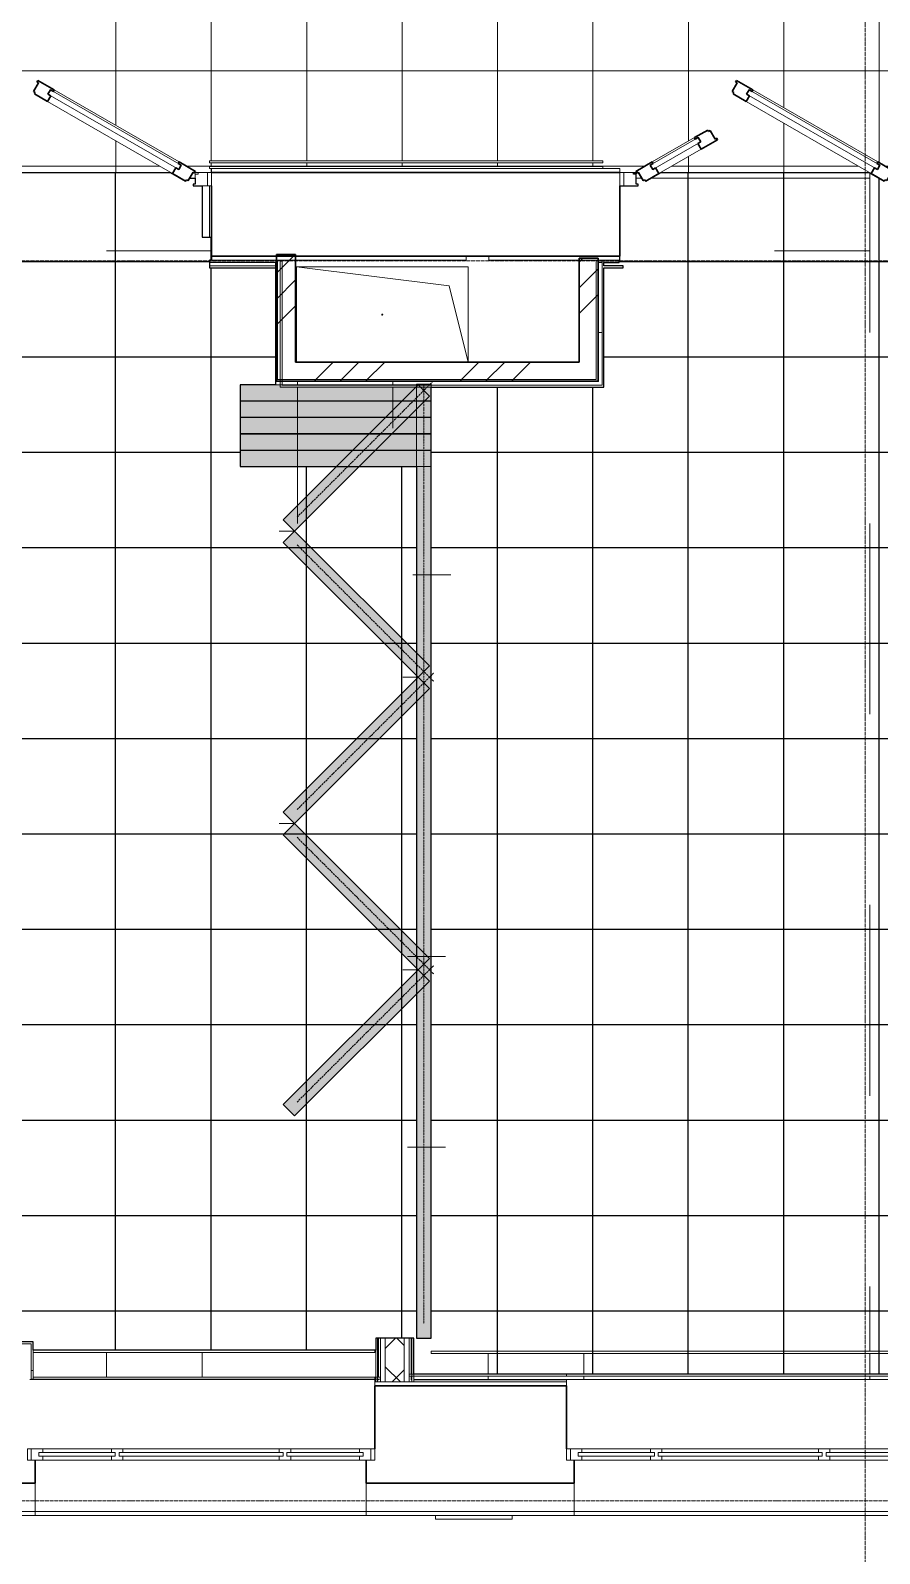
# Model space of a CAD drawing. Header units: millimetres. Extents: x -11798 to 72626, y -32713 to 44110.
# Drawn here: x 13675 to 18124, y 1519 to 9502 of the extents above; entities that cross this region are included whole.
import ezdxf

# ---------------------------------------------------------------- set-up
doc = ezdxf.new("R2010")
doc.units = ezdxf.units.MM
doc.linetypes.add('ADSK_Линия сетки', pattern=[25, 20, -2.5, 0, -2.5])
doc.linetypes.add('ADSK_Осевая', pattern=[14, 10, -2, 0, -2])
doc.layers.add('1_Сущ. кусты', color=7, linetype='Continuous')
for name, color, linetype, lineweight in [('_ Окна', 7, 'Continuous', 9), ('Двери', 7, 'Continuous', 9), ('Обобщенные модели', 7, 'Continuous', 18), ('Окна', 7, 'Continuous', 9), ('Оси', 7, 'Continuous', 9), ('Перекрытие', 7, 'Continuous', 18), ('Перекрытие штриховка', 7, 'Continuous', 18), ('Стены внутренние', 7, 'Continuous', 18), ('Стены наружные', 7, 'Continuous', 18), ('Стены несущие', 7, 'Continuous', 30), ('Стены отделка', 7, 'Continuous', 30), ('Стены штриховка', 7, 'Continuous', 9), ('Узлы', 7, 'Continuous', 18)]:
    doc.layers.add(name, color=color, linetype=linetype, lineweight=lineweight)
doc.layers.add('Линии', color=7, linetype='Continuous', lineweight=9, true_color=0x00a600)
pattern_1 = [(45, (0, 0), (-381.661, 381.661), []), (45, (134.94, 0), (0, 763.322), []), (45, (-134.94, 0), (0, 763.322), [])]

# ---------------------------------------------------------------- blocks, each defined once
blk = doc.blocks.new('Дверь-Alumark_двупольная с глухим окном_S70 - 1520х2200 алюм ост Д-11л-6129591-План полов 3-го этажа')
at = {"layer": 'Двери', "lineweight": 30}
for p, q in [((-20.7, 689.2), (-46.7, 644.2)), ((-46.7, 644.2), (-38, 639.2)), ((-38, 639.2), (-42.5, 631.4)), ((-24.8, 702), (-29.3, 694.2)), ((-29.3, 694.2), (-20.7, 689.2)), ((61.8, 652), (-24.8, 702)), ((28.7, 630.7), (41.7, 653.2)), ((41.7, 653.2), (57.3, 644.2)), ((57.3, 644.2), (61.8, 652)), ((-42.5, 631.4), (26.8, 591.4)), ((26.8, 591.4), (44.3, 621.7)), ((44.3, 621.7), (28.7, 630.7)), ((-175.5, 442), (-244.8, 402)), ((-240.3, 394.2), (-244.8, 402)), ((-224.7, 403.2), (-240.3, 394.2)), ((-211.7, 380.7), (-224.7, 403.2)), ((-171, 434.2), (-175.5, 442)), ((-162.3, 439.2), (-171, 434.2)), ((-136.3, 394.2), (-162.3, 439.2)), ((-227.3, 371.7), (-211.7, 380.7)), ((-209.8, 341.4), (-227.3, 371.7)), ((-209.8, 341.4), (-123.2, 391.4)), ((-127.7, 399.2), (-136.3, 394.2)), ((-123.2, 391.4), (-127.7, 399.2)), ((-465.6, 274.5), (-552.2, 224.5)), ((-476.7, 257.7), (-461.1, 266.7)), ((-463.7, 235.2), (-476.7, 257.7)), ((-461.1, 266.7), (-465.6, 274.5)), ((-448.1, 244.2), (-463.7, 235.2)), ((-430.6, 213.9), (-448.1, 244.2)), ((680.6, 213.9), (698.1, 244.2)), ((698.1, 244.2), (713.7, 235.2)), ((711.1, 266.7), (715.6, 274.5)), ((726.7, 257.7), (711.1, 266.7)), ((713.7, 235.2), (726.7, 257.7)), ((802.2, 224.5), (715.6, 274.5)), ((-552.2, 224.5), (-547.7, 216.7)), ((-547.7, 216.7), (-539, 221.7)), ((-539, 221.7), (-513, 176.7)), ((-513, 176.7), (-504.4, 181.7)), ((-504.4, 181.7), (-499.9, 173.9)), ((-499.9, 173.9), (-430.6, 213.9)), ((680.6, 213.9), (749.9, 173.9)), ((749.9, 173.9), (754.4, 181.7)), ((754.4, 181.7), (763, 176.7)), ((763, 176.7), (789, 221.7)), ((789, 221.7), (797.7, 216.7)), ((797.7, 216.7), (802.2, 224.5))]:
    blk.add_line(p, q, dxfattribs=at)
at = {"layer": 'Двери'}
for p, q in [((28.7, 630.7), (41.7, 653.2)), ((41.7, 653.2), (726.7, 257.7)), ((715.6, 274.5), (61.8, 652)), ((26.8, 591.4), (680.6, 213.9)), ((713.7, 235.2), (28.7, 630.7)), ((-224.7, 403.2), (-476.7, 257.7)), ((-244.8, 402), (-465.6, 274.5)), ((-211.7, 380.7), (-224.7, 403.2)), ((-463.7, 235.2), (-211.7, 380.7)), ((-430.6, 213.9), (-209.8, 341.4)), ((-476.7, 257.7), (-463.7, 235.2)), ((726.7, 257.7), (713.7, 235.2)), ((-635, 220), (-635, 150)), ((-615, 220), (-635, 220)), ((-615, 150), (-615, 220)), ((-565, 220), (-615, 220)), ((-615, 220), (-615, 150)), ((-565, 211), (-565, 220)), ((-550, 211), (-565, 211)), ((-550, 159), (-550, 211)), ((815, 211), (800, 211)), ((800, 211), (800, 159)), ((815, 220), (815, 211)), ((865, 220), (815, 220)), ((885, 220), (865, 220)), ((865, 220), (865, 150)), ((865, 150), (865, 220)), ((885, 150), (885, 220)), ((-635, 150), (-615, 150)), ((-615, 150), (-540, 150)), ((-540, 159), (-550, 159)), ((-540, 150), (-540, 159)), ((800, 159), (790, 159)), ((790, 159), (790, 150)), ((790, 150), (865, 150)), ((865, 150), (885, 150))]:
    blk.add_line(p, q, dxfattribs=at)
blk = doc.blocks.new('Дверь-Alumark_двупольная с глухим окном_S70 - 1520х2200 алюм ост Д-11л-V6-План полов 3-го этажа')
at = {"layer": 'Двери', "lineweight": 30}
for p, q in [((-20.7, 689.2), (-46.7, 644.2)), ((-46.7, 644.2), (-38, 639.2)), ((-38, 639.2), (-42.5, 631.4)), ((-24.8, 702), (-29.3, 694.2)), ((-29.3, 694.2), (-20.7, 689.2)), ((61.8, 652), (-24.8, 702)), ((28.7, 630.7), (41.7, 653.2)), ((41.7, 653.2), (57.3, 644.2)), ((57.3, 644.2), (61.8, 652)), ((-42.5, 631.4), (26.8, 591.4)), ((26.8, 591.4), (44.3, 621.7)), ((44.3, 621.7), (28.7, 630.7)), ((-175.5, 442), (-244.8, 402)), ((-240.3, 394.2), (-244.8, 402)), ((-224.7, 403.2), (-240.3, 394.2)), ((-211.7, 380.7), (-224.7, 403.2)), ((-171, 434.2), (-175.5, 442)), ((-162.3, 439.2), (-171, 434.2)), ((-136.3, 394.2), (-162.3, 439.2)), ((-227.3, 371.7), (-211.7, 380.7)), ((-209.8, 341.4), (-227.3, 371.7)), ((-209.8, 341.4), (-123.2, 391.4)), ((-127.7, 399.2), (-136.3, 394.2)), ((-123.2, 391.4), (-127.7, 399.2)), ((-465.6, 274.5), (-552.2, 224.5)), ((-476.7, 257.7), (-461.1, 266.7)), ((-463.7, 235.2), (-476.7, 257.7)), ((-461.1, 266.7), (-465.6, 274.5)), ((-448.1, 244.2), (-463.7, 235.2)), ((-430.6, 213.9), (-448.1, 244.2)), ((680.6, 213.9), (698.1, 244.2)), ((698.1, 244.2), (713.7, 235.2)), ((711.1, 266.7), (715.6, 274.5)), ((726.7, 257.7), (711.1, 266.7)), ((713.7, 235.2), (726.7, 257.7)), ((802.2, 224.5), (715.6, 274.5)), ((-552.2, 224.5), (-547.7, 216.7)), ((-547.7, 216.7), (-539, 221.7)), ((-539, 221.7), (-513, 176.7)), ((-513, 176.7), (-504.4, 181.7)), ((-504.4, 181.7), (-499.9, 173.9)), ((-499.9, 173.9), (-430.6, 213.9)), ((680.6, 213.9), (749.9, 173.9)), ((749.9, 173.9), (754.4, 181.7)), ((754.4, 181.7), (763, 176.7)), ((763, 176.7), (789, 221.7)), ((789, 221.7), (797.7, 216.7)), ((797.7, 216.7), (802.2, 224.5))]:
    blk.add_line(p, q, dxfattribs=at)
at = {"layer": 'Двери'}
for p, q in [((28.7, 630.7), (41.7, 653.2)), ((41.7, 653.2), (726.7, 257.7)), ((715.6, 274.5), (61.8, 652)), ((26.8, 591.4), (680.6, 213.9)), ((713.7, 235.2), (28.7, 630.7)), ((-224.7, 403.2), (-476.7, 257.7)), ((-244.8, 402), (-465.6, 274.5)), ((-211.7, 380.7), (-224.7, 403.2)), ((-463.7, 235.2), (-211.7, 380.7)), ((-430.6, 213.9), (-209.8, 341.4)), ((-476.7, 257.7), (-463.7, 235.2)), ((726.7, 257.7), (713.7, 235.2)), ((-635, 220), (-635, 150)), ((-615, 220), (-635, 220)), ((-615, 150), (-615, 220)), ((-565, 220), (-615, 220)), ((-615, 220), (-615, 150)), ((-565, 211), (-565, 220)), ((-550, 211), (-565, 211)), ((-550, 159), (-550, 211)), ((815, 211), (800, 211)), ((800, 211), (800, 159)), ((815, 220), (815, 211)), ((865, 220), (815, 220)), ((885, 220), (865, 220)), ((865, 220), (865, 150)), ((865, 150), (865, 220)), ((885, 150), (885, 220)), ((-635, 150), (-615, 150)), ((-615, 150), (-540, 150)), ((-540, 159), (-550, 159)), ((-540, 150), (-540, 159)), ((800, 159), (790, 159)), ((790, 159), (790, 150)), ((790, 150), (865, 150)), ((865, 150), (885, 150))]:
    blk.add_line(p, q, dxfattribs=at)
blk = doc.blocks.new('окно трехпол с фрамугой - 1800 и 1820х2300_h___нов_ ок15-2116658-План полов 3-го этажа')
at = {"layer": '_ Окна', "lineweight": 18}
for p, q in [((-830, 135), (-910, 135)), ((-910, 135), (-910, 75)), ((-850, 95), (-850, 115)), ((-850, 115), (-830, 115)), ((-850, 95), (-830, 95)), ((-830, 115), (-830, 135)), ((-830, 95), (-830, 75)), ((-410, 135), (-470, 135)), ((-470, 135), (-470, 115)), ((-470, 115), (-450, 115)), ((-470, 95), (-470, 75)), ((-450, 95), (-470, 95)), ((-450, 115), (-450, 95)), ((-430, 95), (-430, 115)), ((-430, 115), (-410, 115)), ((-430, 95), (-410, 95)), ((-410, 115), (-410, 135)), ((-410, 95), (-410, 75)), ((470, 135), (410, 135)), ((410, 135), (410, 115)), ((410, 115), (430, 115)), ((410, 95), (410, 75)), ((430, 95), (410, 95)), ((430, 115), (430, 95)), ((450, 95), (450, 115)), ((450, 115), (470, 115)), ((450, 95), (470, 95)), ((470, 115), (470, 135)), ((470, 95), (470, 75)), ((830, 135), (830, 115)), ((910, 135), (830, 135)), ((830, 115), (850, 115)), ((830, 95), (830, 75)), ((850, 95), (830, 95)), ((850, 115), (850, 95)), ((910, 75), (910, 135)), ((-910, 75), (-850, 75)), ((-830, 75), (-850, 75)), ((-450, 75), (-470, 75)), ((-450, 75), (-430, 75)), ((-410, 75), (-430, 75)), ((430, 75), (410, 75)), ((430, 75), (450, 75)), ((470, 75), (450, 75)), ((850, 75), (830, 75)), ((850, 75), (910, 75))]:
    blk.add_line(p, q, dxfattribs=at)
at = {"layer": '_ Окна'}
for p, q in [((-890, 75), (-890, 135)), ((-850, 95), (-450, 95)), ((-830, 115), (-470, 115)), ((-430, 95), (430, 95)), ((-410, 115), (410, 115)), ((450, 95), (850, 95)), ((470, 115), (830, 115)), ((890, 75), (890, 135))]:
    blk.add_line(p, q, dxfattribs=at)
at = {"layer": 'Окна'}
for p, q in [((-830, 135), (-470, 135)), ((-410, 135), (410, 135)), ((470, 135), (830, 135)), ((-470, 75), (-830, 75)), ((410, 75), (-410, 75)), ((830, 75), (470, 75))]:
    blk.add_line(p, q, dxfattribs=at)
blk = doc.blocks.new('окно трехпол с фрамугой - 1800 и 1820х2300_h___нов_ ок15-V23-План полов 3-го этажа')
at = {"layer": '_ Окна', "lineweight": 18}
for p, q in [((-830, 135), (-910, 135)), ((-910, 135), (-910, 75)), ((-850, 95), (-850, 115)), ((-850, 115), (-830, 115)), ((-850, 95), (-830, 95)), ((-830, 115), (-830, 135)), ((-830, 95), (-830, 75)), ((-410, 135), (-470, 135)), ((-470, 135), (-470, 115)), ((-470, 115), (-450, 115)), ((-470, 95), (-470, 75)), ((-450, 95), (-470, 95)), ((-450, 115), (-450, 95)), ((-430, 95), (-430, 115)), ((-430, 115), (-410, 115)), ((-430, 95), (-410, 95)), ((-410, 115), (-410, 135)), ((-410, 95), (-410, 75)), ((470, 135), (410, 135)), ((410, 135), (410, 115)), ((410, 115), (430, 115)), ((410, 95), (410, 75)), ((430, 95), (410, 95)), ((430, 115), (430, 95)), ((450, 95), (450, 115)), ((450, 115), (470, 115)), ((450, 95), (470, 95)), ((470, 115), (470, 135)), ((470, 95), (470, 75)), ((830, 135), (830, 115)), ((910, 135), (830, 135)), ((830, 115), (850, 115)), ((830, 95), (830, 75)), ((850, 95), (830, 95)), ((850, 115), (850, 95)), ((910, 75), (910, 135)), ((-910, 75), (-850, 75)), ((-830, 75), (-850, 75)), ((-450, 75), (-470, 75)), ((-450, 75), (-430, 75)), ((-410, 75), (-430, 75)), ((430, 75), (410, 75)), ((430, 75), (450, 75)), ((470, 75), (450, 75)), ((850, 75), (830, 75)), ((850, 75), (910, 75))]:
    blk.add_line(p, q, dxfattribs=at)
at = {"layer": '_ Окна'}
for p, q in [((-890, 75), (-890, 135)), ((-850, 95), (-450, 95)), ((-830, 115), (-470, 115)), ((-430, 95), (430, 95)), ((-410, 115), (410, 115)), ((450, 95), (850, 95)), ((470, 115), (830, 115)), ((890, 75), (890, 135))]:
    blk.add_line(p, q, dxfattribs=at)
at = {"layer": 'Окна'}
for p, q in [((-830, 135), (-470, 135)), ((-410, 135), (410, 135)), ((470, 135), (830, 135)), ((-470, 75), (-830, 75)), ((410, 75), (-410, 75)), ((830, 75), (470, 75))]:
    blk.add_line(p, q, dxfattribs=at)
blk = doc.blocks.new('GM_Отверстие прямоугольное _в плите_ - Отверстие-3275681-План полов 3-го этажа')
at = {"layer": 'Обобщенные модели'}
for p, q in [((-450, 249.6), (-450, -250)), ((-450, 249.6), (-450, -250)), ((-449.9, 249.6), (-350, -150)), ((450, -250), (450, 249.6)), ((450, -250), (450, 249.6)), ((-350, -150), (450, -250)), ((-450, -250), (450, -250)), ((-450, -250), (450, -250))]:
    blk.add_line(p, q, dxfattribs=at)
for start, end in [(0, 180), (180, 360), (240, 0), (0, 105), (195, 210)]:
    blk.add_arc((0, 0), 2.5, start, end, dxfattribs=at)

msp = doc.modelspace()

# ---------------------------------------------------------------- hatches: boundary and pattern name
at = {"layer": '1_Сущ. кусты', "true_color": 0x808080, "transparency": 33554661}
h = msp.add_hatch(dxfattribs=at)
h.set_pattern_fill('NET', color=8, scale=157.5)
h.set_pattern_definition([(0, (17621.5, 8791.2), (0, 500.062), []), (90, (17621.5, 8791.2), (-500.062, 3e-14), [])])
h.paths.add_polyline_path([(7560.598, 8298.291), (13113, 8286.238), (13113, 8688.238), (13198, 8688.238), (13198, 8697.238), (13188, 8697.238), (13188, 8749.238), (13173, 8749.238), (13173, 8758.238), (13188.392, 8758.238), (13190.294, 8754.944), (13196, 8758.238), (13199.939, 8758.238), (13224.954, 8714.911), (13233.615, 8719.911), (13238.115, 8712.116), (13318, 8758.238), (14408, 8758.238), (14487.885, 8712.116), (14492.385, 8719.911), (14501.046, 8714.911), (14508.396, 8727.642), (14538, 8727.642), (14538, 8697.238), (14528, 8697.238), (14528, 8688.238), (14574.045, 8688.238), (14574.045, 8418.232), (14623, 8418.232), (14623, 8298.238), (14613, 8298.238), (14613, 8258.238), (14958.198, 8258.238), (14958.198, 7644.844), (14774, 7644.844), (14774, 7216.844), (15698.353, 7216.844), (15698.353, 2648.232), (15774, 2648.232), (15774, 7633.238), (16680, 7633.238), (16680, 8258.238), (16780, 8258.238), (16780, 8268.238), (16680, 8268.238), (16680, 8286.238), (16760, 8286.238), (16760, 8298.238), (16764, 8298.238), (16764, 8688.238), (16859, 8688.238), (16859, 8697.238), (16849, 8697.238), (16849, 8749.238), (16834, 8749.238), (16834, 8758.238), (16849.392, 8758.238), (16851.294, 8754.944), (16857, 8758.238), (16860.939, 8758.238), (16885.954, 8714.911), (16894.615, 8719.911), (16899.115, 8712.116), (16979, 8758.238), (18069, 8758.238), (18148.885, 8712.116), (18153.385, 8719.911), (18162.046, 8714.911), (18187.061, 8758.238), (18191, 8758.238), (18196.706, 8754.944), (18198.608, 8758.238), (18214, 8758.238), (18214, 8749.238), (18199, 8749.238), (18199, 8697.238), (18189, 8697.238), (18189, 8688.238), (18274, 8688.238), (18274.009, 8298.238), (18260, 8298.238), (18260.03, 8286.238), (18280, 8286.238), (18280, 8258.238), (23857.5, 8258.238), (23857.5, 2579.01), (19339.011, 2579.01), (19339.011, 2636.656), (18274.14, 2636.656), (18274.14, 2458.232), (15684, 2458.232), (15684, 2648.232), (15484, 2648.232), (15484, 2584.073), (13689.007, 2584.073), (13689.007, 2628.232), (12629.01, 2628.232), (12629.01, 2584.073), (8044.013, 2584.073), (8044.013, 2643.232), (7617.408, 2643.232)])
at = {"layer": 'Перекрытие штриховка', "lineweight": 9, "true_color": 0x787878}
h = msp.add_hatch(dxfattribs=at)
h.set_pattern_fill('FP_60', color=8, style=0, pattern_type=2)
h.set_pattern_definition([(0, (7122.2, 37790.47), (0, 500), []), (90, (7122.2, 37790.47), (-500, 3e-14), [])])
h.paths.add_polyline_path([(18198.608, 8758.238), (18284, 8758.238), (18284, 8778.238), (18174.954, 8777.894), (18201.206, 8762.738), (18199.593, 8759.944)])
h.paths.add_polyline_path([(13185.794, 8758.238), (13188.392, 8758.238), (13185.794, 8762.738), (13562.515, 8980.238), (13567.015, 8972.444), (13576.238, 8976.47), (13601.676, 8932.411), (13610.336, 8937.411), (13614.836, 8929.616), (13318, 8758.238), (14408, 8758.238), (13695.472, 9169.616), (13699.972, 9177.411), (13691.312, 9182.411), (13717.312, 9227.444), (13708.652, 9232.444), (13713.152, 9240.238), (14540.206, 8762.738), (14537.608, 8758.238), (14623, 8758.238), (14623, 8778.238), (14613, 8778.238), (14613, 8790.238), (16674, 8790.238), (16674, 8778.238), (16764, 8778.238), (16764, 8758.238), (16849.392, 8758.238), (16846.794, 8762.738), (17223.515, 8980.238), (17228.015, 8972.444), (17237.238, 8976.47), (17262.676, 8932.411), (17271.759, 8936.678), (17275.836, 8929.616), (16979, 8758.238), (18069, 8758.238), (17356.472, 9169.616), (17360.972, 9177.411), (17352.312, 9182.411), (17378.312, 9227.444), (17369.652, 9232.444), (17374.152, 9240.238), (18174, 8778.445), (18174, 8790.238), (21454.376, 8790.238), (21454.376, 8808.238), (18174, 8808.238), (18174, 8818.238), (21454.376, 8819.027), (21454.376, 9774.027), (21471.376, 9774.027), (21471.376, 9764.027), (21511.376, 9764.027), (21511.376, 11654.027), (21471.376, 11654.027), (21471.376, 11644.027), (21454.376, 11644.027), (21454.376, 12379.027), (21442.376, 12379.287), (21442.376, 12522.238), (21439.376, 12522.238), (21439.376, 12379.027), (21429.376, 12379.568), (21429.376, 12522.238), (16424.989, 12522.238), (16424.989, 12478.238), (16422.989, 12478.238), (16422.989, 12476.238), (15428.002, 12476.238), (15428.002, 12478.238), (15426.002, 12478.238), (15426.002, 12677.733), (15425.602, 12677.734), (10641.616, 12689.733), (10641.616, 12228.264), (10631.616, 12228.264), (10631.616, 12690.355), (10628.616, 12689.733), (10628.616, 12228.264), (10596.616, 12228.264), (10596.616, 12216.264), (10075, 12216.264), (10075, 12248.264), (9941.718, 12248.264), (9224.135, 11834.155), (9220.966, 11839.644), (9230.925, 11845.394), (9217.425, 11868.776), (9227.385, 11874.526), (9224.216, 11880.202), (9861.718, 12248.264), (9045, 12248.264), (9045, 12216.264), (7506.078, 12216.264), (7506.078, 12213.264), (9045, 12213.264), (9045, 12203.264), (7506.078, 12203.264), (7506.078, 12088.264), (7496.078, 12088.264), (7496.078, 12203.264), (7493.078, 12203.264), (7493.078, 12088.264), (7481.078, 12088.264), (7481.078, 12056.264), (7277.313, 12056.264), (7277.313, 12053.264), (7481.078, 12053.264), (7481.078, 12043.264), (7277.313, 12043.264), (7277.313, 8923.238), (7565, 8923.238), (7565, 8806.238), (8365.184, 8806.238), (8365.184, 8790.238), (13113, 8790.238), (13113, 8778.238), (13103, 8778.238), (13103, 8758.238), (13173, 8758.238)])
h.paths.add_polyline_path([(18188.046, 8758.238), (18191, 8758.238), (18188.046, 8759.944), (18187.061, 8758.238)])
h.paths.add_polyline_path([(13196, 8758.238), (13199.939, 8758.238), (13198.954, 8759.944)])
h.paths.add_polyline_path([(14527.046, 8758.238), (14530, 8758.238), (14527.046, 8759.944), (14526.061, 8758.238)])
h.paths.add_polyline_path([(16857, 8758.238), (16860.939, 8758.238), (16859.954, 8759.944)])
h.paths.add_polyline_path([(7555, 8806.238), (7555, 8913.238), (7277.313, 8913.238), (7277.313, 8910.238), (7550, 8910.238), (7550, 8908.238), (7552, 8908.238), (7552, 8806.238)])
h.paths.add_polyline_path([(14623, 8808.238), (14613, 8808.238), (14613, 8818.238), (16674, 8818.238), (16674, 8808.238), (15957.29, 8808.238)])
h.paths.add_polyline_path([(12057.434, 8808.238), (8365.184, 8808.238), (8365.184, 8818.238), (13113, 8818.238), (13113, 8808.238), (13067.756, 8808.238)])
h.paths.add_polyline_path([(7760.169, 8822.206), (7761.088, 8823.495), (7759.56, 8824.251), (7760.006, 8822.754)])
h.paths.add_polyline_path([(7763.968, 9118.069), (7764.712, 9117.62), (7764.712, 9118.291)])
h.paths.add_polyline_path([(8059.831, 9114.27), (8058.912, 9112.981), (8060.44, 9112.225), (8059.994, 9113.722)])
h.paths.add_polyline_path([(8056.032, 8818.407), (8055.116, 8818.724), (8055.288, 8818.185)])
h.paths.add_polyline_path([(7837, 8813.238), (7776, 8813.92), (7761.747, 8819.862), (7756.919, 8826.334), (7756.919, 8829.048), (7755.729, 8830.345), (7755, 8895.836), (7755.681, 9102.238), (7760.606, 9115.805), (7769.641, 9121.006), (7770.81, 9121.319), (7773.321, 9122.524), (7813.003, 9123.284), (7813.003, 9133.309), (7825.994, 9133.309), (7825.994, 9123.284), (8044, 9122.557), (8058.253, 9116.614), (8062.729, 9108.404), (8062.797, 9107.738), (8064.282, 9105.238), (8065, 9020.318), (8064.319, 8834.238), (8059.394, 8820.671), (8050.359, 8815.47), (8049.19, 8815.157), (8046.679, 8813.953), (7980, 8813.238), (7840, 8813.238)])
h.paths.add_polyline_path([(21510.42, 8819.027), (21511.376, 8819.027), (21510.262, 8829.027), (21471.376, 8829.027), (21471.376, 8819.027)])
h.paths.add_polyline_path([(7772.123, 8831.238), (7773, 8832.87), (7771.868, 8833.445), (7771.561, 8832.234), (7772.025, 8831.238)])
h.paths.add_polyline_path([(8049.732, 8831.963), (8048.569, 8833.345), (8049.701, 8831.974)])
h.paths.add_polyline_path([(7773, 9102.739), (7771.852, 9103.956), (7772.521, 9102.859)])
h.paths.add_polyline_path([(8047, 9102.745), (8048.439, 9104.242), (8047.877, 9105.238), (8047, 9103.619), (8047, 9102.945)])
h.paths.add_polyline_path([(21496.173, 9724.027), (21511.376, 9724.027), (21511.376, 9734.027), (21471.376, 9734.027), (21471.376, 9724.027)])
h.paths.add_polyline_path([(21511.376, 11684.027), (21511.376, 11694.027), (21471.376, 11694.027), (21471.376, 11684.027)])
h.paths.add_polyline_path([(10238.239, 12203.264), (10075, 12203.264), (10075, 12213.264), (10596.616, 12213.264), (10596.616, 12203.264), (10541.951, 12203.264)])
h.paths.add_polyline_path([(7496.078, 12213.264), (7496.078, 12216.264), (7493.078, 12216.264), (7493.078, 12213.264)])
h.paths.add_polyline_path([(21471.376, 12329.027), (21511.376, 12329.027), (21511.376, 12339.027), (21471.376, 12339.027), (21471.376, 12334.179)])
h.paths.add_polyline_path([(21471.376, 12369.027), (21511.376, 12369.027), (21511.376, 12379.027), (21471.376, 12379.027)])
h.paths.add_polyline_path([(13610.464, 12522.238), (13610.464, 12534.238), (15424.461, 12534.238), (15424.461, 12522.238), (14078.078, 12522.238)])
h.paths.add_polyline_path([(16424.989, 12675.103), (16422.989, 12677.108), (16422.989, 12675.108)])
h.paths.add_polyline_path([(18119.366, 12534.238), (21429.376, 12534.238), (21429.376, 12661.928), (16424.989, 12675.103), (16424.989, 12534.238), (17631.439, 12534.238)])
h.paths.add_polyline_path([(21442.376, 12661.894), (21444.376, 12661.928), (21444.35, 12663.862), (21442.384, 12661.902)])
h.paths.add_polyline_path([(21439.376, 12534.238), (21442.376, 12534.238), (21442.376, 12661.894), (21439.376, 12661.862), (21439.376, 12658.902)])
h.paths.add_polyline_path([(15426.002, 12677.733), (15428.002, 12679.728), (15426.002, 12679.728)])
at = {"layer": 'Стены внутренние', "lineweight": 9}
h = msp.add_hatch(dxfattribs=at)
h.set_pattern_fill('FP_1', color=256, style=0, pattern_type=2)
h.set_pattern_definition(pattern_1)
h.paths.add_polyline_path([(14964.198, 7763.238), (15064.198, 7763.238), (15064.198, 8318.238), (15050.648, 8318.238), (15021.831, 8298.238), (14964.198, 8298.238), (14964.198, 8286.238), (14970.198, 8286.238), (14970.198, 8271.802), (14964.198, 8268.238), (14964.198, 7918.232)])
h.paths.add_polyline_path([(14984.198, 8280.119), (14984.198, 8292.238), (14994.198, 8292.238), (14994.198, 8286.059)])
h = msp.add_hatch(dxfattribs=at)
h.set_pattern_fill('FP_1', color=256, style=0, pattern_type=2)
h.set_pattern_definition(pattern_1)
h.paths.add_polyline_path([(16550, 7763.238), (16650, 7763.238), (16650, 8308.238), (16550, 8308.238), (16550, 7918.232)])
h = msp.add_hatch(dxfattribs=at)
h.set_pattern_fill('FP_1', color=256, style=0, pattern_type=2)
h.set_pattern_definition(pattern_1)
h.paths.add_polyline_path([(15088.4, 7663.238), (16650, 7663.238), (16650, 7763.238), (14964.198, 7763.238), (14964.96, 7668), (14970.198, 7673.238), (14974.198, 7673.238), (14965.652, 7663.238), (15074.045, 7663.238)])
h = msp.add_hatch(dxfattribs=at)
h.set_pattern_fill('FP_3', color=256, style=0, pattern_type=2)
h.set_pattern_definition([(45, (0, 0), (-106.066, 106.066), []), (135, (0, 0), (-106.066, -106.066), [])])
h.paths.add_polyline_path([(15634, 2418.232), (15634, 2648.232), (15534, 2648.232), (15534, 2418.232), (15593.561, 2418.232)])
at = {"layer": 'Узлы', "true_color": 0xffffff}
h = msp.add_hatch(color=7, dxfattribs=at)
h.paths.add_polyline_path([(14960.198, 7560.844), (15074.045, 7560.844), (15074.045, 7633.238), (14984.198, 7633.238), (14984.198, 7644.844), (14774, 7644.844), (14774, 7560.844), (14792.237, 7560.844)])
h.paths.add_polyline_path([(14999.371, 7643.238), (15074.045, 7643.238), (15074.045, 7644.844), (14994.198, 7644.844), (14994.198, 7643.238)])
for points in [[(15074.045, 7560.844), (15574.045, 7560.844), (15574.045, 7633.238), (15694.873, 7633.238), (15698.353, 7637.44), (15698.353, 7643.238), (15574.045, 7643.238), (15574.045, 7644.844), (15074.045, 7644.844), (15074.045, 7643.238), (14994.198, 7643.238), (14994.173, 7644.844), (14984.198, 7644.844), (14984.198, 7633.238), (15074.045, 7633.238)], [(15574.045, 7418.232), (15598.66, 7418.232), (15698.353, 7517.925), (15698.353, 7633.238), (15694.873, 7633.238), (15574.045, 7512.411), (15574.045, 7472.844)], [(14960.198, 7474.844), (15074.045, 7474.844), (15074.045, 7558.844), (14774, 7558.844), (14774, 7474.844)], [(15088.4, 7474.844), (15536.478, 7474.844), (15574.045, 7512.411), (15574.045, 7558.844), (15074.045, 7558.844), (15074.045, 7474.844)], [(15074.045, 7388.844), (15074.045, 7472.844), (14774, 7472.844), (14774, 7388.844), (15005.575, 7388.844)], [(15698.353, 7418.232), (15698.353, 7472.844), (15653.272, 7472.844), (15598.66, 7418.232)], [(14964.198, 7302.844), (15074.045, 7302.844), (15074.045, 7386.844), (14774, 7386.844), (14774, 7302.844)], [(14774, 7216.844), (15074.045, 7216.844), (15074.045, 7300.844), (14774, 7300.844), (14774, 7218.277)], [(15058.768, 6878.34), (15098.66, 6918.232), (15074.045, 6918.232), (15074.045, 7012.411), (14999.371, 6937.737), (15046.461, 6890.647)], [(15574.045, 6244.269), (15574.045, 6363.063), (15518.877, 6418.232), (15400.083, 6418.232), (15487.064, 6331.25)], [(15574.045, 5860.609), (15698.353, 5984.917), (15698.353, 6103.711), (15574.045, 5979.403), (15574.045, 5918.232)], [(15074.045, 5360.609), (15574.045, 5860.609), (15574.045, 5979.403), (15074.045, 5479.403), (15074.045, 5418.232)], [(15058.768, 5345.332), (15074.045, 5360.609), (15074.045, 5479.403), (14999.371, 5404.729)], [(15485.869, 4918.232), (15074.045, 5330.055), (15074.045, 5211.261), (15367.075, 4918.232)], [(15574.045, 4327.602), (15698.353, 4451.91), (15698.353, 4570.704), (15545.881, 4418.232), (15574.045, 4418.232)], [(15074.045, 3827.602), (15574.045, 4327.602), (15574.045, 4418.232), (15545.881, 4418.232), (15045.881, 3918.232), (15074.045, 3918.232)], [(15058.768, 3812.325), (15074.045, 3827.602), (15074.045, 3918.232), (15045.881, 3918.232), (14999.371, 3871.722), (15013.453, 3857.64)]]:
    msp.add_hatch(color=7, dxfattribs=at).paths.add_polyline_path(points)
h = msp.add_hatch(color=7, dxfattribs=at)
h.paths.add_polyline_path([(15074.045, 6918.232), (15098.66, 6918.232), (15598.66, 7418.232), (15574.045, 7418.232), (15574.045, 7512.411), (15074.045, 7012.411), (15074.045, 6995.182)])
h.paths.add_polyline_path([(15698.353, 7633.238), (15698.353, 7636.719), (15694.873, 7633.238)])
h = msp.add_hatch(color=7, dxfattribs=at)
h.paths.add_polyline_path([(15574.045, 7560.844), (15622.478, 7560.844), (15694.873, 7633.238), (15574.045, 7633.238)])
h.paths.add_polyline_path([(15698.353, 7643.238), (15698.353, 7644.844), (15574.045, 7644.844), (15574.045, 7643.238), (15691.69, 7643.238)])
h = msp.add_hatch(color=7, dxfattribs=at)
h.paths.add_polyline_path([(15698.353, 2648.232), (15774, 2648.232), (15774, 2918.232), (15698.353, 2918.232)])
h.paths.add_polyline_path([(15765.875, 4918.232), (15774, 4918.232), (15774, 5418.232), (15698.353, 5418.232), (15698.353, 4918.232)])
h.paths.add_polyline_path([(15774, 7418.232), (15774, 7633.238), (15698.353, 7633.238), (15698.353, 7418.232), (15765.875, 7418.232)])
h.paths.add_polyline_path([(15765.875, 7643.238), (15774, 7643.238), (15774, 7648.232), (15698.353, 7648.232), (15698.353, 7643.238), (15708.084, 7643.238)])
h = msp.add_hatch(color=7, dxfattribs=at)
h.paths.add_polyline_path([(15774, 3418.232), (15774, 4918.232), (15698.353, 4918.232), (15698.353, 3418.232)])
h.paths.add_polyline_path([(15765.875, 6918.232), (15774, 6918.232), (15774, 7418.232), (15698.353, 7418.232), (15698.353, 6918.232)])
h.paths.add_polyline_path([(15730.904, 7633.238), (15774, 7633.238), (15774, 7643.238), (15698.353, 7643.238), (15698.353, 7633.238), (15718.084, 7633.238)])
h = msp.add_hatch(color=7, dxfattribs=at)
h.paths.add_polyline_path([(15655.272, 7474.844), (15698.353, 7474.844), (15698.353, 7517.925)])
h.paths.add_polyline_path([(15574.045, 7512.411), (15620.478, 7558.844), (15574.045, 7558.844)])
h = msp.add_hatch(color=7, dxfattribs=at)
h.paths.add_polyline_path([(15574.045, 7388.844), (15698.353, 7388.844), (15698.353, 7418.232), (15598.66, 7418.232), (15569.272, 7388.844)])
h.paths.add_polyline_path([(15450.478, 7388.844), (15534.478, 7472.844), (15074.045, 7472.844), (15074.045, 7388.844), (15088.4, 7388.844)])
h = msp.add_hatch(color=7, dxfattribs=at)
h.paths.add_polyline_path([(15074.045, 7302.844), (15364.478, 7302.844), (15448.478, 7386.844), (15074.045, 7386.844)])
h.paths.add_polyline_path([(15698.353, 7302.844), (15698.353, 7386.844), (15567.272, 7386.844), (15483.272, 7302.844), (15574.045, 7302.844)])
h = msp.add_hatch(color=7, dxfattribs=at)
h.paths.add_polyline_path([(15074.045, 7216.844), (15278.478, 7216.844), (15362.478, 7300.844), (15074.045, 7300.844)])
h.paths.add_polyline_path([(15698.353, 7216.844), (15698.353, 7300.844), (15481.272, 7300.844), (15397.272, 7216.844), (15574.045, 7216.844)])
h = msp.add_hatch(color=7, dxfattribs=at)
h.paths.add_polyline_path([(15698.353, 6119.961), (15698.353, 6238.755), (15574.045, 6363.063), (15574.045, 6244.269)])
h.paths.add_polyline_path([(15400.083, 6418.232), (15518.877, 6418.232), (15058.768, 6878.34), (14999.371, 6818.943), (15074.045, 6744.269)])
h = msp.add_hatch(color=7, dxfattribs=at)
h.paths.add_polyline_path([(15774, 2918.232), (15774, 3418.232), (15698.353, 3418.232), (15698.353, 2918.232)])
h.paths.add_polyline_path([(15774, 5418.232), (15774, 6918.232), (15698.353, 6918.232), (15698.353, 5418.232), (15765.875, 5418.232)])
h = msp.add_hatch(color=7, dxfattribs=at)
h.paths.add_polyline_path([(15698.353, 4586.953), (15698.353, 4705.747), (15485.869, 4918.232), (15367.075, 4918.232), (15574.045, 4711.261)])
h.paths.add_polyline_path([(15074.045, 5211.261), (15074.045, 5330.055), (15058.768, 5345.332), (14999.371, 5285.935)])

# ---------------------------------------------------------------- linework, layer by layer
for points in [[(13318, 8758.238), (14408, 8758.238), (14487.885, 8712.116), (14492.385, 8719.911), (14501.046, 8714.911), (14508.396, 8727.642), (14538, 8727.642), (14538, 8697.238), (14528, 8697.238), (14528, 8688.238), (14574.045, 8688.238), (14574.045, 8418.232), (14623, 8418.232), (14623, 8298.238), (14613, 8298.238), (14613, 8258.238), (14958.198, 8258.238), (14958.198, 7644.844), (14774, 7644.844), (14774, 7216.844), (15698.353, 7216.844), (15698.353, 2648.232), (15774, 2648.232), (15774, 7633.238), (16680, 7633.238), (16680, 8258.238), (16780, 8258.238), (16780, 8268.238), (16680, 8268.238), (16680, 8286.238), (16760, 8286.238), (16760, 8298.238), (16764, 8298.238), (16764, 8688.238), (16859, 8688.238), (16859, 8697.238), (16849, 8697.238), (16849, 8749.238), (16834, 8749.238), (16834, 8758.238), (16849.392, 8758.238), (16851.294, 8754.944), (16857, 8758.238), (16860.939, 8758.238), (16885.954, 8714.911), (16894.615, 8719.911), (16899.115, 8712.116), (16979, 8758.238), (18069, 8758.238), (18148.885, 8712.116)], [(18274.14, 2458.232), (15684, 2458.232), (15684, 2648.232), (15484, 2648.232), (15484, 2584.073), (13689.007, 2584.073), (13689.007, 2628.232), (12629.01, 2628.232)]]:
    msp.add_lwpolyline(points)
at = {"layer": 'Линии', "color": 7, "linetype": 'ADSK_Осевая', "lineweight": 18}
for p, q in [((15071.878, 6950.847), (15789.592, 7668.56)), ((15736.177, 7642.796), (15736.177, 2722.796)), ((15071.878, 6805.833), (15789.592, 6088.12)), ((15072.271, 5418.232), (15789.592, 6135.552)), ((15071.878, 5272.825), (15789.592, 4555.112)), ((15071.878, 3884.832), (15789.592, 4602.545))]:
    msp.add_line(p, q, dxfattribs=at)
at = {"layer": 'Линии', "color": 7}
for p, q in [((15774, 7644.844), (14774, 7644.844)), ((14774, 7644.844), (14774, 7560.844)), ((15706.478, 7644.844), (14999.371, 6937.737)), ((15058.768, 6878.34), (15765.875, 7585.447)), ((15774, 7648.232), (15698.353, 7648.232)), ((15698.353, 7648.232), (15698.353, 2648.232)), ((15765.875, 7585.447), (15706.478, 7644.844)), ((15774, 2648.232), (15774, 7648.232)), ((15774, 7560.844), (15774, 7644.844)), ((14774, 7560.844), (15774, 7560.844)), ((15774, 7558.844), (14774, 7558.844)), ((14774, 7558.844), (14774, 7474.844)), ((15774, 7474.844), (15774, 7558.844)), ((14774, 7474.844), (15774, 7474.844)), ((15774, 7472.844), (14774, 7472.844)), ((14774, 7472.844), (14774, 7388.844)), ((15774, 7388.844), (15774, 7472.844)), ((14774, 7388.844), (15774, 7388.844)), ((15774, 7386.844), (14774, 7386.844)), ((14774, 7386.844), (14774, 7302.844)), ((15774, 7302.844), (15774, 7386.844)), ((14774, 7302.844), (15774, 7302.844)), ((15774, 7300.844), (14774, 7300.844)), ((14774, 7300.844), (14774, 7216.844)), ((15774, 7216.844), (15774, 7300.844)), ((14774, 7216.844), (15774, 7216.844)), ((14978.768, 6878.34), (15058.768, 6878.34)), ((14999.371, 6937.737), (15058.768, 6878.34)), ((15058.768, 6878.34), (14999.371, 6818.943)), ((15765.875, 6171.233), (15058.768, 6878.34)), ((14999.371, 6818.943), (15706.478, 6111.836)), ((15678.343, 6648.238), (15878.343, 6648.238)), ((15706.478, 6111.836), (15765.875, 6171.233)), ((15706.478, 6111.836), (14999.371, 5404.729)), ((15626.478, 6111.836), (15706.478, 6111.836)), ((15765.875, 6052.439), (15706.478, 6111.836)), ((15058.768, 5345.332), (15765.875, 6052.439)), ((14999.371, 5404.729), (15058.768, 5345.332)), ((14978.768, 5345.332), (15058.768, 5345.332)), ((15058.768, 5345.332), (14999.371, 5285.935)), ((14999.371, 5285.935), (15706.478, 4578.828)), ((15765.875, 4638.225), (15058.768, 5345.332)), ((15649.879, 4648.238), (15849.879, 4648.238)), ((15706.478, 4578.828), (15765.875, 4638.225)), ((15706.478, 4578.828), (14999.371, 3871.722)), ((15626.478, 4578.828), (15706.478, 4578.828)), ((15765.875, 4519.432), (15706.478, 4578.828)), ((15058.768, 3812.325), (15765.875, 4519.432)), ((14999.371, 3871.722), (15058.768, 3812.325)), ((15649.879, 3648.238), (15849.879, 3648.238)), ((15698.353, 2648.232), (15774, 2648.232))]:
    msp.add_line(p, q, dxfattribs=at)
at = {"layer": 'Оси', "linetype": 'ADSK_Линия сетки'}
for p, q in [((18049.565, -5665.072), (18049.565, 13816.284)), ((-10997.814, 8295), (56004.853, 8295)), ((-10997.814, 1795), (50648.093, 1795))]:
    msp.add_line(p, q, dxfattribs=at)
at = {"layer": 'Перекрытие'}
for p, q in [((13318, 8758.238), (14408, 8758.238)), ((14508.396, 8727.642), (14538, 8727.642)), ((14526.061, 8758.238), (14530, 8758.238)), ((14537.608, 8758.238), (14553, 8758.238)), ((16834, 8758.238), (16849.392, 8758.238)), ((16849, 8727.642), (16878.604, 8727.642)), ((16857, 8758.238), (16860.939, 8758.238)), ((16926.007, 8727.642), (18074.045, 8727.642)), ((16979, 8758.238), (18069, 8758.238)), ((18074.045, 8755.325), (18074.045, 7918.232)), ((14574.045, 8688.238), (14574.045, 8418.232)), ((14613, 8418.232), (14613, 8688.238)), ((14574.045, 8418.232), (14613, 8418.232)), ((14623, 8347.642), (14074.045, 8347.642)), ((18074.045, 8347.642), (17574.045, 8347.642)), ((16652, 7918.232), (16670, 7918.232)), ((15074.045, 7643.238), (15074.045, 7661.238)), ((15074.045, 6918.232), (15074.045, 7633.238)), ((15574.045, 7661.238), (15574.045, 7643.238)), ((15574.045, 7633.238), (15574.045, 7418.232)), ((18074.045, 6918.232), (18074.045, 5918.232)), ((18074.045, 3918.232), (18074.045, 4918.232)), ((18074.045, 2918.232), (18074.045, 2579.01)), ((14074.045, 2443.232), (14074.045, 2572.073)), ((14574.045, 2572.073), (14574.045, 2443.232)), ((16074.045, 2567.01), (16074.045, 2458.232)), ((16574.045, 2458.232), (16574.045, 2567.01)), ((18074.045, 2567.01), (18074.045, 2458.232)), ((14074.045, 2430.232), (14074.045, 2433.232)), ((14574.045, 2433.232), (14574.045, 2430.232)), ((16074.045, 2448.232), (16074.045, 2430.232)), ((16574.045, 2430.232), (16574.045, 2448.232)), ((18074.045, 2448.232), (18074.045, 2430.232))]:
    msp.add_line(p, q, dxfattribs=at)
at = {"layer": 'Стены внутренние'}
for p, q in [((13689.007, 2584.073), (15479.007, 2584.073)), ((15479.007, 2572.073), (13689.007, 2572.073)), ((15479.007, 2572.073), (15479.007, 2584.073)), ((15774, 2579.01), (18274.14, 2579.01)), ((15774, 2567.01), (15774, 2579.01)), ((18274.14, 2567.01), (15774, 2567.01)), ((13679.007, 2433.232), (13679.007, 2478.232)), ((13689.007, 2478.232), (13689.007, 2433.232)), ((15479.007, 2433.232), (13679.007, 2433.232)), ((13689.007, 2443.232), (15479.007, 2443.232)), ((16484.14, 2458.232), (18274.14, 2458.232)), ((18284.14, 2448.232), (16484.14, 2448.232))]:
    msp.add_line(p, q, dxfattribs=at)
at = {"layer": 'Стены наружные'}
for p, q in [((13671.007, 2430.232), (15479.007, 2430.232)), ((16484.14, 2430.232), (18292.14, 2430.232)), ((15434.007, 1717.232), (13664.144, 1717.232)), ((13699.007, 1738.232), (15434.007, 1738.232)), ((15434.007, 1718.232), (13699.007, 1718.232)), ((15434.007, 1718.232), (15434.007, 1717.232)), ((16524.14, 1738.232), (18259.14, 1738.232)), ((16524.14, 1718.232), (18259.14, 1718.232)), ((16529.01, 1718.232), (16529.01, 1717.232)), ((18283.14, 1717.232), (16529.01, 1717.232))]:
    msp.add_line(p, q, dxfattribs=at)
at = {"layer": 'Стены несущие'}
for p, q in [((14623, 8758.238), (16764, 8758.238)), ((14623, 8688.238), (14623, 8318.238)), ((16764, 8318.238), (16764, 8688.238)), ((16764, 8318.238), (14623, 8318.238)), ((15064.198, 8327.642), (14964.198, 8327.642)), ((14964.198, 8327.642), (14964.198, 7663.238)), ((15064.198, 7763.238), (15064.198, 8327.642)), ((16650, 8308.238), (16550, 8308.238)), ((16550, 8308.238), (16550, 7763.238)), ((16650, 7663.238), (16650, 8308.238)), ((16550, 7763.238), (15064.198, 7763.238)), ((14964.198, 7663.238), (16650, 7663.238)), ((15479.007, 2398.232), (15479.007, 2068.232)), ((16484.14, 2398.232), (15479.007, 2398.232)), ((16484.14, 2068.232), (16484.14, 2398.232)), ((13699.007, 1888.232), (13699.007, 2008.232)), ((15434.007, 2008.232), (15434.007, 1888.232)), ((16524.14, 1888.232), (16524.14, 2008.232)), ((13699.007, 1888.232), (12614.01, 1888.232)), ((16524.14, 1888.232), (15434.007, 1888.232))]:
    msp.add_line(p, q, dxfattribs=at)
at = {"layer": 'Стены отделка', "lineweight": 9}
for p, q in [((16674, 8818.238), (14613, 8818.238)), ((14613, 8818.238), (14613, 8808.238)), ((14613, 8808.238), (16674, 8808.238)), ((16674, 8790.238), (14613, 8790.238)), ((14613, 8790.238), (14613, 8778.238)), ((16674, 8808.238), (16674, 8818.238)), ((16674, 8778.238), (16674, 8790.238)), ((14613, 8778.238), (14623, 8778.238)), ((14623, 8778.238), (14623, 8758.238)), ((16764, 8778.238), (16674, 8778.238)), ((16764, 8758.238), (16764, 8778.238)), ((14623, 8318.238), (14623, 8298.238)), ((15957.29, 8298.238), (15957.29, 8318.238)), ((16077.29, 8318.238), (16077.29, 8298.238)), ((16764, 8298.238), (16764, 8318.238)), ((14623, 8298.238), (14613, 8298.238)), ((14613, 8298.238), (14613, 8286.238)), ((14613, 8286.238), (14958.198, 8286.238)), ((14964.198, 8268.238), (14613, 8268.238)), ((14613, 8268.238), (14613, 8258.238)), ((14613, 8258.238), (14964.198, 8258.238)), ((14958.198, 8286.238), (14958.198, 7663.238)), ((14970.198, 8298.238), (15957.29, 8298.238)), ((14970.198, 7673.238), (14970.198, 8298.238)), ((14994.198, 8292.238), (14984.198, 8292.238)), ((14984.198, 8292.238), (14984.198, 7633.238)), ((14994.198, 7643.238), (14994.198, 8292.238)), ((16077.29, 8298.238), (16764, 8298.238)), ((16640, 8298.238), (16640, 7673.238)), ((16652, 8286.238), (16670, 8286.238)), ((16652, 7663.238), (16652, 8286.238)), ((16670, 8286.238), (16670, 7643.238)), ((16680, 8286.238), (16760, 8286.238)), ((16680, 8268.238), (16680, 8286.238)), ((16780, 8268.238), (16680, 8268.238)), ((16680, 7633.238), (16680, 8258.238)), ((16680, 8258.238), (16780, 8258.238)), ((16760, 8286.238), (16760, 8298.238)), ((16780, 8258.238), (16780, 8268.238)), ((16640, 7673.238), (14970.198, 7673.238)), ((14960.198, 7661.238), (16650, 7661.238)), ((14984.198, 7633.238), (16680, 7633.238)), ((16670, 7643.238), (14994.198, 7643.238)), ((15494, 2648.232), (15484, 2648.232)), ((15484, 2648.232), (15484, 2430.232)), ((15494, 2430.232), (15494, 2648.232)), ((15671, 2648.232), (15497, 2648.232)), ((15497, 2648.232), (15497, 2443.232)), ((15509, 2648.232), (15509, 2418.232)), ((15659, 2418.232), (15659, 2648.232)), ((15671, 2458.232), (15671, 2648.232)), ((15674, 2648.232), (15674, 2430.232)), ((15684, 2648.232), (15674, 2648.232)), ((15684, 2430.232), (15684, 2648.232)), ((13689.007, 2628.232), (12629.01, 2628.232)), ((12639.01, 2618.232), (13679.007, 2618.232)), ((13679.007, 2618.232), (13679.007, 2478.232)), ((13689.007, 2478.232), (13689.007, 2628.232)), ((13679.007, 2478.232), (13689.007, 2478.232)), ((15497, 2443.232), (15479.007, 2443.232)), ((15479.007, 2443.232), (15479.007, 2433.232)), ((15479.007, 2433.232), (15497, 2433.232)), ((15479.007, 2430.232), (15479.007, 2398.232)), ((15484, 2430.232), (15479.007, 2430.232)), ((15497, 2430.232), (15494, 2430.232)), ((15497, 2433.232), (15497, 2430.232)), ((15509, 2418.232), (15671, 2418.232)), ((16484.14, 2458.232), (15671, 2458.232)), ((15671, 2430.232), (15671, 2448.232)), ((15671, 2448.232), (16484.14, 2448.232)), ((15674, 2430.232), (15671, 2430.232)), ((16484.14, 2430.232), (15684, 2430.232)), ((16484.14, 2448.232), (16484.14, 2458.232)), ((16484.14, 2398.232), (16484.14, 2430.232)), ((13699.007, 1718.232), (13699.007, 1888.232)), ((15434.007, 1888.232), (15434.007, 1718.232)), ((16524.14, 1718.232), (16524.14, 1888.232)), ((13699.007, 1738.232), (12614.01, 1738.232)), ((12614.01, 1718.232), (13699.007, 1718.232)), ((16524.14, 1738.232), (15434.007, 1738.232)), ((15434.007, 1718.232), (16524.14, 1718.232)), ((15798.198, 1718.232), (15798.198, 1698.232)), ((15798.198, 1698.232), (16198.198, 1698.232)), ((16198.198, 1698.232), (16198.198, 1718.232))]:
    msp.add_line(p, q, dxfattribs=at)
at = {"layer": 'Стены штриховка'}
for p, q in [((16674, 8788.238), (14613, 8788.238)), ((16674, 8778.238), (14623, 8778.238)), ((14613, 8288.238), (14960.198, 8288.238)), ((14623, 8298.238), (14970.198, 8298.238)), ((14960.198, 8288.238), (14960.198, 7661.238)), ((16650, 8288.238), (16670, 8288.238)), ((16670, 8286.238), (16670, 8298.238)), ((16680, 8286.238), (16680, 8298.238)), ((16680, 8288.238), (16760, 8288.238)), ((14958.198, 7663.238), (16652, 7663.238)), ((14958.198, 7663.238), (14958.198, 7661.238)), ((14958.198, 7661.238), (14960.198, 7661.238)), ((16650, 7661.238), (16650, 7663.238)), ((16650, 7661.238), (16652, 7661.238)), ((16652, 7661.238), (16652, 7663.238)), ((15499, 2648.232), (15499, 2443.232)), ((15534, 2648.232), (15534, 2418.232)), ((15634, 2648.232), (15634, 2418.232)), ((15669, 2458.232), (15669, 2648.232)), ((15484, 2428.232), (15479.007, 2428.232)), ((15479.007, 2418.232), (15509, 2418.232)), ((15484, 2430.232), (15484, 2418.232)), ((15494, 2430.232), (15494, 2418.232)), ((15499, 2428.232), (15494, 2428.232)), ((15497, 2443.232), (15509, 2443.232)), ((15497, 2433.232), (15509, 2433.232)), ((15499, 2433.232), (15499, 2428.232)), ((15671, 2458.232), (15659, 2458.232)), ((15671, 2448.232), (15659, 2448.232)), ((15669, 2428.232), (15669, 2448.232)), ((15674, 2428.232), (15669, 2428.232)), ((15671, 2418.232), (15674, 2418.232)), ((15674, 2430.232), (15674, 2418.232)), ((15674, 2418.232), (16484.14, 2418.232)), ((15684, 2430.232), (15684, 2418.232)), ((16484.14, 2428.232), (15684, 2428.232))]:
    msp.add_line(p, q, dxfattribs=at)

# ---------------------------------------------------------------- block references
at = {"layer": 'Двери'}
for name, p in [('Дверь-Alumark_двупольная с глухим окном_S70 - 1520х2200 алюм ост Д-11л-6129591-План полов 3-го этажа', (13738, 8538.238)), ('Дверь-Alumark_двупольная с глухим окном_S70 - 1520х2200 алюм ост Д-11л-V6-План полов 3-го этажа', (17399, 8538.238))]:
    msp.add_blockref(name, p, dxfattribs=at)
at = {"layer": 'Обобщенные модели', "rotation": 180}
msp.add_blockref('GM_Отверстие прямоугольное _в плите_ - Отверстие-3275681-План полов 3-го этажа', (15518.198, 8012.796), dxfattribs=at)
at = {"layer": 'Окна', "rotation": 180}
for name, p in [('окно трехпол с фрамугой - 1800 и 1820х2300_h___нов_ ок15-V23-План полов 3-го этажа', (14569.007, 2143.232)), ('окно трехпол с фрамугой - 1800 и 1820х2300_h___нов_ ок15-2116658-План полов 3-го этажа', (17394.14, 2143.232))]:
    msp.add_blockref(name, p, dxfattribs=at)

doc.saveas('drawing.dxf')
